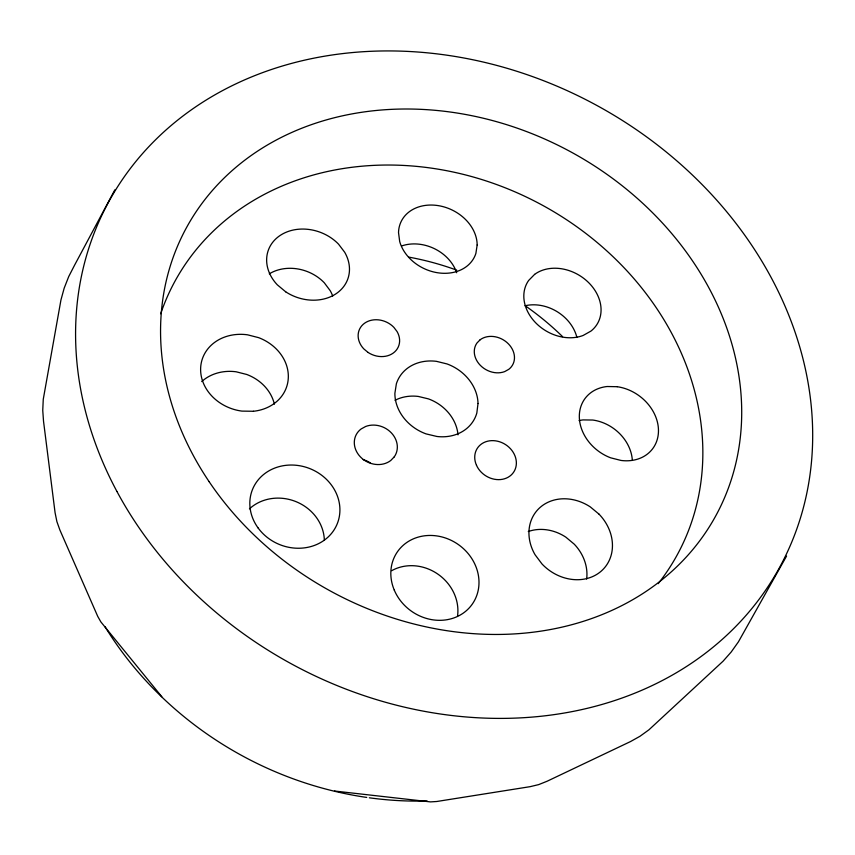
<?xml version="1.0" encoding="UTF-8"?>
<svg xmlns="http://www.w3.org/2000/svg" width="855" height="855" viewBox="0 0 855 855"><rect width="100%" height="100%" fill="white"/><g stroke="black" fill="none" stroke-linecap="round" stroke-linejoin="round"><path stroke-width="1.28" d="M114.869 189.821L74.62 265.093L68.731 276.55L64.178 288.178L60.951 299.955L43.263 399.306L42.75 410.379L43.52 421.194L55.083 512.722L56.9 521.646L59.882 529.993L97.727 616.37L100.858 621.906L161.798 696.707M786.547 556.092L738.421 641.848L731.175 652.034L723.095 661.172L648.924 729.817L639.967 736.283L630.53 741.552L547.04 781.267L538.639 784.623L530.079 786.675L436.777 801.498L430.503 801.894L334.519 791.025M528.283 531.532A42.558 36.765 39.9 0 1 565.839 537.154L574.261 544.186A42.558 36.765 39.9 0 1 586.637 579.049M160.676 313.785A285.976 242.51 28.4 0 1 541.846 204.922A285.976 242.51 28.4 0 1 658.19 583.666M395.021 400.3A41.361 35.45 28.4 0 1 418.213 396.421L428.462 398.89A41.361 35.45 28.4 0 1 458.002 434.853M363.183 459.659A21.215 18.639 26.2 0 1 370.172 462.822M525.023 305.78A39.191 31.763 31.1 0 1 576.901 337.469M579.081 420.596A40.559 33.612 36.6 0 1 583.057 419.912L592.793 420.04A40.559 33.612 36.6 0 1 632.347 460.46M402.074 245.813A39.245 31.838 25.2 0 1 456.677 272.745M269.304 273.824A40.698 33.805 19.8 0 1 324.28 282.77L330.19 290.657A40.698 33.805 19.8 0 1 332.713 296.054M391.643 570.702A43.84 39.608 35.8 0 1 437.76 574.047A43.84 39.608 35.8 0 1 457.543 616.07M249.446 508.864A43.883 39.725 21.8 0 1 296.493 501.842A43.883 39.725 21.8 0 1 324.344 540.221M201.705 381.576A42.686 37.011 16.8 0 1 236.119 371.786L246.774 374.479A42.686 37.011 16.8 0 1 274.38 404.18M408.979 257.152A262.239 229.407 28.4 0 1 456.709 270.137M525.44 305.919A262.239 229.407 28.4 0 1 562.579 336.646M427.105 800.964A332.221 291.256 28.4 0 1 369.36 797.801M366.72 797.426A332.221 291.256 28.4 0 1 104.983 626.64M478.02 403.496L476.823 413.04A42.985 36.305 28.4 0 1 436.969 436.488L426.057 433.891A42.985 36.305 28.4 0 1 394.882 393.321L396.378 383.767A42.985 36.305 28.4 0 1 436.424 361.334L447.047 363.941A42.985 36.305 28.4 0 1 478.02 403.496M477.165 244.958L475.882 253.433A40.709 32.469 25.4 0 1 437.61 272.756A40.709 32.469 25.4 0 1 399.691 241.548L398.526 232.603A40.709 32.469 25.4 0 1 438.134 205.606A40.709 32.469 25.4 0 1 477.165 244.958M394.251 456.869L390.735 460.514A22.07 19.12 26.4 0 1 360.212 456.698A22.07 19.12 26.4 0 1 361.109 428.975L365.662 426.474A22.07 19.12 26.4 0 1 391.419 432.94A22.07 19.12 26.4 0 1 394.251 456.869M480.115 339.788L476.94 343.037A20.948 17.239 29.8 0 0 480.296 365.309A20.948 17.239 29.8 0 0 504.696 371.594L508.821 369.296A20.948 17.239 29.8 0 0 508.447 343.902A20.948 17.239 29.8 0 0 480.115 339.788M534.61 274.391L528.647 280.461A40.645 32.394 31 0 0 535.957 323.083A40.645 32.394 31 0 0 583.131 335.47L590.912 331.109A40.645 32.394 31 0 0 588.881 282.866A40.645 32.394 31 0 0 534.61 274.391M253.465 411.266L241.912 411.105A44.407 37.973 17.5 0 1 200.701 367.009A44.407 37.973 17.5 0 1 247.555 334.818L258.627 337.65A44.407 37.973 17.5 0 1 288.253 378.722A44.407 37.973 17.5 0 1 253.465 411.266M617.171 386.706L607.114 386.513A42.119 34.36 36.3 0 0 579.359 418.084A42.119 34.36 36.3 0 0 610.62 457.81L621.051 460.45A42.119 34.36 36.3 0 0 658.425 428.889A42.119 34.36 36.3 0 0 617.171 386.706M599.066 514.186L590.292 506.897A44.257 37.727 39.3 0 0 540.285 507.272A44.257 37.727 39.3 0 0 535.07 554.745L542.027 564.001A44.257 37.727 39.3 0 0 601.204 571.151A44.257 37.727 39.3 0 0 599.066 514.186M368.045 352.431L363.803 348.893A21.3 17.773 24.4 0 1 364.583 323.211A21.3 17.773 24.4 0 1 393.877 327.358L397.062 331.558A21.3 17.773 24.4 0 1 393.204 353.094A21.3 17.773 24.4 0 1 368.045 352.431M285.677 291.801L277.319 284.833A42.258 34.563 20.2 0 1 280.151 235.446A42.258 34.563 20.2 0 1 338.527 244.135L344.693 252.257A42.258 34.563 20.2 0 1 336.068 293.735A42.258 34.563 20.2 0 1 285.677 291.801M116.921 491.454A382.014 318.242 28.4 0 0 754.612 605.105A382.014 318.242 28.4 0 0 460.888 57.445A382.014 318.242 28.4 0 0 116.921 491.454M209.122 481.664A301.334 250.323 28.4 0 0 711.413 523.431A301.334 250.323 28.4 0 0 432.865 110.113A301.334 250.323 28.4 0 0 209.122 481.664M394.273 590.089A45.668 40.751 35.2 0 0 470.047 606.997A45.668 40.751 35.2 0 0 440.389 536.577A45.668 40.751 35.2 0 0 394.273 590.089M476.513 465.344A21.738 18.489 33 0 0 512.369 473.83A21.738 18.489 33 0 0 497.76 441.255A21.738 18.489 33 0 0 476.513 465.344M258.189 528.069A45.71 40.88 22.3 0 0 335.855 526.819A45.71 40.88 22.3 0 0 290.561 465.035A45.71 40.88 22.3 0 0 258.189 528.069"/></g></svg>
